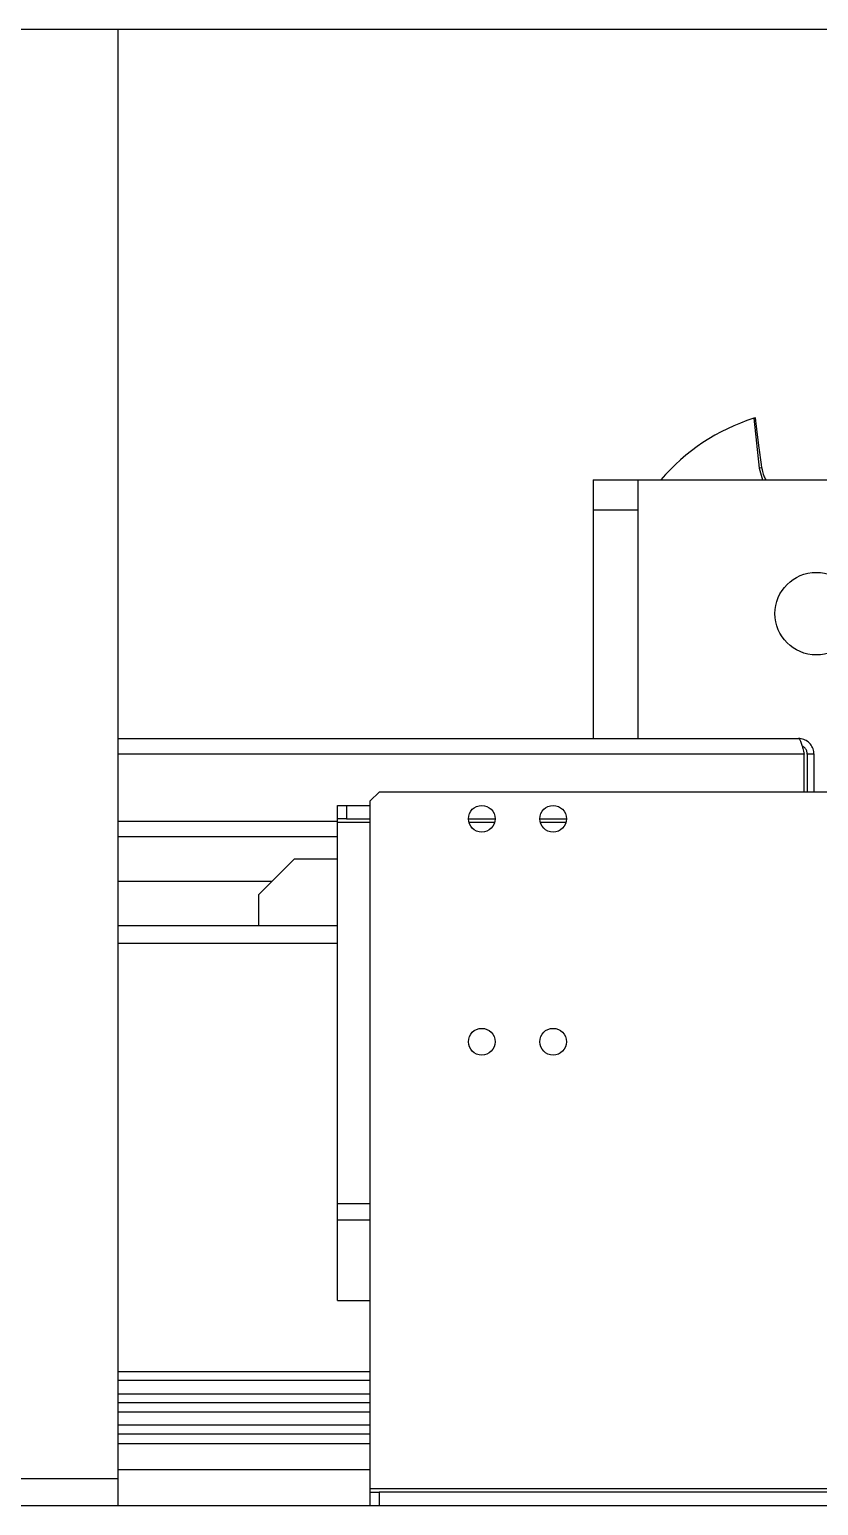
# Model space of a CAD drawing. Header units: millimetres. Extents: x 17243 to 30056, y 9468 to 18529.
# Drawn here: x 23532.9 to 23709.8, y 14690.6 to 15021.6 of the extents above; entities that cross this region are included whole.
import ezdxf

# ---------------------------------------------------------------- set-up
doc = ezdxf.new("R2010")
doc.units = ezdxf.units.MM
doc.layers.get('0').update_dxf_attribs({"lineweight": 18})

msp = doc.modelspace()

# ---------------------------------------------------------------- linework, layer by layer
at = {"color": 7, "linetype": 'Continuous', "lineweight": 25}
for p, q in [((25968.788, 15021.605), (21449.788, 15021.605)), ((23552.788, 14696.605), (23552.788, 15021.605)), ((23695.259, 14934.413), (23696.474, 14923.249)), ((23695.746, 14933.826), (23695.645, 14934.535)), ((23696.221, 14930.088), (23695.746, 14933.826)), ((23696.346, 14928.979), (23696.221, 14930.088)), ((23696.358, 14928.88), (23696.346, 14928.979)), ((23696.515, 14927.774), (23696.358, 14928.88)), ((23696.99, 14924.037), (23696.515, 14927.774)), ((23697.07, 14923.325), (23696.474, 14923.249)), ((23696.474, 14923.249), (23697.267, 14920.605)), ((23697.07, 14923.325), (23696.99, 14924.037)), ((23659.288, 14920.605), (23669.288, 14920.605)), ((23659.288, 14920.605), (23659.288, 14913.921)), ((23669.288, 14920.605), (23749.288, 14920.605)), ((23669.288, 14920.605), (23669.288, 14913.921)), ((23659.288, 14913.921), (23669.288, 14913.921)), ((23659.288, 14913.921), (23659.288, 14862.605)), ((23669.288, 14913.921), (23669.288, 14862.605)), ((23552.788, 14862.605), (23705.288, 14862.605)), ((23706.581, 14850.605), (23706.581, 14859.105)), ((23708.788, 14859.105), (23707.288, 14859.105)), ((23707.288, 14859.105), (23707.288, 14850.605)), ((23708.788, 14850.605), (23708.788, 14859.105)), ((23611.288, 14850.605), (23609.288, 14848.605)), ((23807.288, 14850.605), (23611.288, 14850.605)), ((23601.93, 14844.605), (23601.93, 14847.605)), ((23601.93, 14847.605), (23603.93, 14847.605)), ((23603.93, 14847.605), (23603.93, 14844.605)), ((23603.93, 14847.605), (23609.288, 14847.605)), ((23609.288, 14694.341), (23609.288, 14848.605)), ((23603.93, 14844.605), (23601.93, 14844.605)), ((23601.93, 14843.868), (23601.93, 14844.605)), ((23601.93, 14758.341), (23601.93, 14843.868)), ((23603.93, 14844.605), (23609.288, 14844.605)), ((23631.288, 14844.605), (23637.288, 14844.605)), ((23647.288, 14844.605), (23653.288, 14844.605)), ((23552.788, 14840.605), (23601.93, 14840.605)), ((23584.288, 14827.605), (23592.288, 14835.605)), ((23592.288, 14835.605), (23601.93, 14835.605)), ((23584.288, 14820.605), (23584.288, 14827.605)), ((23601.93, 14820.605), (23552.788, 14820.605)), ((23601.93, 14754.605), (23601.93, 14758.341)), ((23601.93, 14736.605), (23601.93, 14754.605)), ((23609.288, 14754.605), (23601.93, 14754.605)), ((23601.93, 14736.605), (23609.288, 14736.605)), ((23609.288, 14720.605), (23552.788, 14720.605)), ((23609.288, 14718.605), (23552.788, 14718.605)), ((23609.288, 14715.605), (23552.788, 14715.605)), ((23609.288, 14713.605), (23552.788, 14713.605)), ((23552.788, 14711.605), (23609.288, 14711.605)), ((23609.288, 14708.605), (23552.788, 14708.605)), ((23609.288, 14706.605), (23552.788, 14706.605)), ((23609.288, 14704.405), (23552.788, 14704.405)), ((23609.288, 14698.605), (23552.788, 14698.605)), ((23552.788, 14690.605), (23552.788, 14696.605)), ((23809.288, 14694.341), (23609.288, 14694.341)), ((23609.288, 14693.605), (23609.288, 14694.341)), ((23609.288, 14690.605), (23609.288, 14693.605)), ((23609.288, 14693.605), (23611.288, 14693.605)), ((23611.288, 14693.605), (23611.288, 14690.605)), ((23807.288, 14693.605), (23611.288, 14693.605)), ((22891.036, 14690.605), (24255.725, 14690.605))]:
    msp.add_line(p, q, dxfattribs=at)
at = {"color": 8, "linetype": 'Continuous', "lineweight": 25}
for p, q in [((23706.581, 14859.105), (23552.788, 14859.105)), ((23552.788, 14844.105), (23601.93, 14844.105)), ((23601.93, 14843.868), (23609.288, 14843.868)), ((23631.38, 14843.868), (23637.196, 14843.868)), ((23647.38, 14843.868), (23653.196, 14843.868)), ((23552.788, 14830.605), (23587.288, 14830.605)), ((23601.93, 14816.605), (23552.788, 14816.605)), ((23601.93, 14758.341), (23609.288, 14758.341)), ((23552.788, 14696.605), (22891.036, 14696.605))]:
    msp.add_line(p, q, dxfattribs=at)
at = {"color": 7, "linetype": 'Continuous', "lineweight": 25}
for centre, radius in [((23709.288, 14890.605), 9.25), ((23634.288, 14844.605), 3), ((23650.288, 14844.605), 3), ((23634.288, 14794.605), 3), ((23650.288, 14794.605), 3)]:
    msp.add_circle(centre, radius, dxfattribs=at)
for centre, radius, start, end in [((23709.288, 14890.605), 46, 107.75725, 139.29429), ((23709.288, 14890.605), 46, 107.25246, 107.75725), ((23705.001, 14924.333), 8, 190.11042, 190.82776)]:
    msp.add_arc(centre, radius, start, end, dxfattribs=at)
for centre, major_axis, start_param, end_param in [((23705.015, 14924.217), (-1.008, 7.932), 1.5561871, 1.6062209), ((23704.986, 14924.449), (-1.01, 7.945), 1.6479111, 1.8167152), ((23704.887, 14924.319), (7.806, 0.992), 3.3766958, 3.5067605)]:
    msp.add_ellipse(centre, major_axis=major_axis, ratio=0.9998933, start_param=start_param, end_param=end_param, dxfattribs=at)
for points, knots in [([(23705.288, 14862.605), (23705.383, 14862.564), (23705.573, 14862.482), (23705.859, 14861.846), (23706.144, 14860.914), (23706.385, 14859.937), (23706.53, 14859.319), (23706.581, 14859.105)], [0, 0, 0, 0, 0.8406135, 1.6813232, 2.5220331, 3.3627425, 3.811268, 3.811268, 3.811268, 3.811268]), ([(23708.788, 14859.105), (23708.747, 14859.509), (23708.666, 14860.317), (23708.03, 14861.387), (23707.098, 14862.18), (23706.121, 14862.558), (23705.503, 14862.593), (23705.288, 14862.605)], [0, 0, 0, 0, 1.2107469, 2.4216325, 3.6325184, 4.8434035, 5.4894209, 5.4894209, 5.4894209, 5.4894209]), ([(23707.288, 14859.105), (23707.263, 14859.346), (23707.214, 14859.831), (23706.81, 14860.445), (23706.421, 14860.819), (23706.162, 14860.894), (23706.136, 14860.901)], [0, 0, 0, 0, 0.7192031, 1.4486549, 2.1781193, 2.2590098, 2.2590098, 2.2590098, 2.2590098])]:
    msp.add_open_spline(points, degree=3, knots=knots, dxfattribs=at)

doc.saveas('drawing.dxf')
